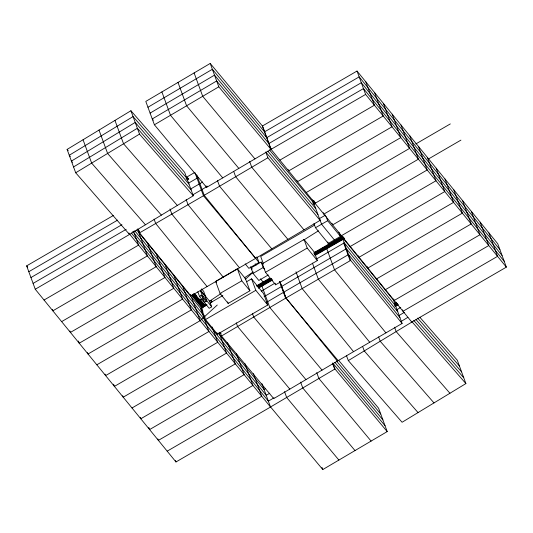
<?xml version="1.0" encoding="UTF-8"?>
<svg xmlns="http://www.w3.org/2000/svg" width="533" height="533" viewBox="0 0 533 533"><rect width="100%" height="100%" fill="white"/><g stroke="black" fill="none" stroke-linecap="round" stroke-linejoin="round"><path stroke-width="0.8" d="M105.074 374.139L105.614 375.598L200.168 320.666L217.277 305.016M245.38 279.299L252.715 272.59M209.356 301.325L221.015 293.516M244.334 277.9L253.248 271.93M187.416 179.907L188.795 179.041M303.69 240.097L318.408 230.816M67.105 149.42L130.911 110.737L184.691 172.406L193.292 195.771L129.486 234.453L75.699 172.785L67.105 149.42L68.191 150.666M73.554 166.942L137.361 128.26L191.14 189.928M75.699 172.785L139.513 134.103L130.911 110.737M396.579 302.751L394.5 304.01L395.952 303.13M396.652 309.853L400.809 307.328M398.797 315.696L404.347 312.331M400.949 321.539L407.885 317.328M348.309 360.594L412.116 321.912L465.895 383.58L402.089 422.263L348.309 360.594L346.423 355.484M344.651 238.498L315.123 255.44M210.215 63.44L145.795 101.41L154.397 124.775L206.617 187.383L271.031 149.413L262.429 126.041L210.215 63.44L218.81 86.806L271.031 149.413M147.947 107.253L212.361 69.283L264.581 131.884M150.099 113.096L214.513 75.12L266.733 137.727M154.397 124.775L218.81 86.806M197.01 178.215L198.409 177.389M199.162 184.052L202.66 181.993M201.307 189.895L207.61 186.184M312.571 199.922L320.093 220.369L255.68 258.345L203.459 195.738L267.872 157.761L265.72 151.925L317.941 214.526M257.019 286.627L271.024 278.373M261.27 291.231L274.568 283.389M264.115 296.661L346.397 248.704L397.798 311.792M266.267 302.504L283.769 292.184M285.921 298.027L338.142 360.628L273.722 398.604L221.508 335.997L285.921 298.027L280.012 281.957M264.121 389.43L265.521 388.604M266.267 395.273L269.771 393.207M268.419 401.116L274.022 397.811M385.053 425.747L332.832 363.14L334.984 368.983L270.571 406.959L322.785 469.56L387.205 431.59L378.603 408.225L338.642 360.308M357.023 71.042L262.469 125.968L271.064 149.333L411.796 322.059L506.35 267.133L497.755 243.761L357.023 71.042L365.618 94.408L506.35 267.133M261.936 383.667L270.531 407.032L175.977 461.958L35.245 289.239L26.65 265.867L113.322 215.519M186.483 177.242L194.925 172.339M264.615 131.811L359.169 76.879L499.901 249.604M185.99 178.182L187.416 177.349M186.53 178.861L187.969 178.029M186.816 179.188L188.242 178.362M187.09 179.534L188.515 178.702M28.802 271.71L117.626 220.109M188.629 183.085L197.776 177.769M266.767 137.654L361.321 82.722L502.053 255.447M30.947 277.553L121.924 224.706M268.918 143.497L363.473 88.565L504.198 261.29M190.781 188.922L199.922 183.612M33.099 283.396L126.221 229.297M271.064 149.333L365.618 94.408M192.926 194.765L202.074 189.455M35.245 289.239L129.799 234.307L270.531 407.032M255.62 258.378L190.901 295.982L139.499 232.894L204.226 195.298L196.704 174.851M279.858 160.133L374.413 105.201L365.818 81.835M44.046 300.032L138.6 245.1L133.49 231.229M61.635 321.619L156.189 266.693L147.594 243.328M306.248 192.52L400.803 137.587L392.208 114.222M312.431 201.534L313.857 200.701M312.698 201.874L314.137 201.041M312.971 202.214L314.41 201.381M312.811 203.3L314.243 202.467M415.813 143.957L450.318 123.916M313.371 203.966L315.509 202.727M315.043 203.313L409.597 148.381L401.003 125.015M313.637 204.312L315.07 203.479M215.625 281.384L237.372 268.752L245.48 278.706L249.917 290.778L228.177 303.41L220.069 293.456L215.625 281.384L216.638 282.63M314.51 225.173L260.684 256.446L263.209 263.309M428.619 158.887L460.918 140.126M200.548 290.159L209.689 301.372L211.694 306.828L209.163 308.294L199.542 296.488L202.074 295.022L200.355 290.345M256.899 256.826L258.978 262.469L248.864 268.346L245.213 263.862M268.266 274.981L258.825 280.465L253.055 273.382L251.05 267.926L261.163 262.056L263.089 264.415M203.613 296.201L202.347 296.941L204.352 302.391L206.884 300.925L204.879 295.469M304.05 239.504L262.329 263.742L265.481 272.31L275.654 284.789L317.368 260.557L314.217 251.989L304.05 239.504L307.201 248.072L317.368 260.557M253.055 273.382L263.169 267.506L261.163 262.056M96.819 364.805L191.374 309.873L182.772 286.507M220.069 293.456L241.809 280.824L237.372 268.752M209.196 301.538L211.015 300.485L212.001 301.691M246.552 281.77L251.583 278.846L263.542 293.523L267.766 305.009L217.457 334.238L205.498 319.56L201.274 308.074L207.024 304.736M209.895 303.064L222.834 295.549M265.481 272.31L307.201 248.072M341.433 235.699L435.987 180.767L427.386 157.402M256.506 285.841L269.372 278.366M257.332 285.855L270.151 278.413M342.739 236.152L313.99 252.629M257.286 286.381L270.931 278.453M313.957 253.368L342.353 236.879M257.399 286.814L270.997 278.912M343.299 236.832L314.257 253.468M342.872 237.578L314.85 253.621M258.225 286.827L271.777 278.959M343.205 237.891L314.983 254.041M258.172 287.36L271.83 279.419M344.131 237.858L314.403 254.861M258.285 287.787L271.903 279.878M343.718 238.597L315.269 254.867M258.405 288.213L272.689 279.918M205.498 319.56L255.813 290.332L251.583 278.846M316.109 259.211L344.251 242.861L395.646 305.949M350.228 246.493L444.782 191.56L436.181 168.195M283.822 292.144L348.549 254.547L399.95 317.628M285.974 297.987L350.694 260.384L342.099 237.018L393.501 300.106L402.095 323.471L337.376 361.074L285.974 297.987L280.065 281.924M131.997 407.985L226.552 353.053L219.03 332.612M376.611 278.879L471.165 223.947L462.571 200.581M385.406 289.672L479.96 234.747L471.365 211.381M394.6 304.41L396.739 303.17M394.633 304.889L396.785 303.637M394.706 305.342L397.571 303.677M395.506 305.376L397.651 304.13M395.526 305.862L397.685 304.609M394.893 306.728L398.477 304.643M167.182 451.165L261.736 396.239L253.408 373.6M394.433 303.497L396.599 302.258M321.599 224.253L319.487 218.563L325.59 215.079M338.888 232.181L340.447 236.419L328.275 243.421L315.496 227.731L327.668 220.729L326.109 216.491M194.032 293.603L199.662 300.505L202.373 298.96M314.124 253.048L335.697 240.743M419.817 317.235L457.301 360.215L465.895 383.58M417.619 318.094L459.446 366.058M415.967 319.573L461.598 371.901M413.768 320.433L463.75 377.744M449.945 393.254L396.159 331.579L394.553 327.202M433.989 402.921L380.209 341.253L378.597 336.869M418.039 412.595L364.259 350.921L362.647 346.543M186.843 178.249L133.063 116.574L69.25 155.256L70.343 156.502M188.995 184.092L135.209 122.417L71.402 161.099L72.488 162.345M139.513 134.103L193.292 195.771M260.39 278.852L264.148 283.156M177.342 205.445L123.556 143.77L114.961 120.405M161.386 215.112L107.606 153.444L99.011 130.079M145.436 224.786L91.656 163.111L83.055 139.746M268.879 143.57L216.658 80.963L152.245 118.939L153.311 120.211M269.931 147.175L270.997 148.454M269.418 149.82L313.644 202.846M267.839 151.192L315.796 208.689M267.872 157.761L320.093 220.369M254.927 158.901L202.707 96.3L194.112 72.934M303.99 229.863L251.769 167.255L249.617 161.419M238.824 168.395L186.603 105.794L178.002 82.422M287.887 239.357L235.666 176.749L233.787 171.639M222.721 177.889L170.5 115.281L161.899 91.916M271.783 248.851L219.563 186.244L217.411 180.401M336.53 361.041L380.755 414.061M334.944 362.413L382.901 419.904M334.984 368.983L387.205 431.59M322.039 370.122L269.818 307.514L261.217 284.149M371.101 441.084L318.881 378.477L316.729 372.634M305.935 379.616L253.715 317.008L252.369 313.357M354.998 450.578L302.777 387.971L300.625 382.128M289.825 389.11L237.611 326.502L236.266 322.851M338.888 460.066L286.674 397.465L284.522 391.622M267.753 141.372L268.799 142.657M327.668 220.729L340.447 236.419M321.566 224.206L334.378 239.943M350.694 260.384L402.095 323.471M385.919 332.872L334.517 269.785L325.916 246.419M369.735 342.273L318.334 279.185L312.425 263.122M353.552 351.673L302.158 288.586L295.975 271.79M263.169 267.506L264.741 269.438M204.226 195.298L258.978 262.469M255.16 263.828L256.106 264.994M251.05 267.926L252.009 269.112M239.444 267.779L188.042 204.692L186.164 199.582M255.813 290.332L267.766 305.009M241.809 280.824L249.917 290.778M223.26 277.18L171.859 214.093L169.98 208.983M207.084 286.581L155.683 223.494L154.07 219.116M201.641 288.873L203.686 291.378L205.765 297.028L200.648 290.751M202.074 295.022L211.694 306.828M200.908 295.169L206.198 301.665M200.301 299.559L205.531 305.989M195.604 294.716L197.177 296.641M198.216 297.914L204.892 306.109M194.105 293.783L204.539 306.588M193.539 294.009L203.899 306.722M193.086 294.363L203.539 307.195M192.626 294.709L202.906 307.328M192.067 294.942L202.787 308.101M137.547 228.943L139.639 231.509M191.52 295.182L201.907 307.941M201.274 308.074L202.313 309.347M136.728 229.989L202.953 311.272M220.029 332.226L221.062 333.498M134.736 230.749L205.105 317.115M218.557 333.625L264.082 389.503M132.744 231.515L266.233 395.346M131.271 232.908L268.385 401.189M26.65 265.867L27.683 267.14M250.65 266.747L252.056 268.772M488.954 232.968L497.555 256.333L403.001 311.265L402.462 309.806M480.16 222.174L488.761 245.54L394.207 300.472L393.667 299.006M453.776 189.788L462.371 213.153L367.817 268.086L367.277 266.62M444.982 178.995L453.576 202.36L359.022 257.286L358.482 255.827M418.592 146.608L427.186 169.974L332.632 224.899L332.099 223.44M409.797 135.808L418.392 159.18L323.837 214.106L323.304 212.647M383.407 103.422L392.008 126.794L297.454 181.72L296.914 180.261M374.612 92.629L383.214 115.994L288.653 170.926L288.12 169.467M343.658 243.035L350.108 260.564M327.755 242.009L328.275 243.421M313.937 223.5L315.496 227.731M332.419 363.033L334.664 369.129M279.432 281.404L285.601 298.167M275.081 283.23L275.654 284.789M321.979 467.368L322.785 469.56M206.078 185.924L206.617 187.383M195.131 173.098L203.459 195.738M227.624 301.898L228.177 303.41M244.88 363.533L252.942 385.439L158.388 440.371L157.848 438.912M236.352 353.472L244.147 374.646L149.593 429.578L148.787 427.386M227.558 342.672L235.353 363.852L140.792 418.778L140.259 417.319M211.015 300.485L211.794 302.604M220.162 332.345L221.508 335.997M216.891 332.705L217.457 334.238M204.945 304.01L205.465 305.422M212.114 326.922L217.757 342.259L123.203 397.192L122.663 395.726M197.823 291.817L199.542 296.488M199.142 299.1L199.662 300.505M200.368 308.101L208.963 331.466L114.408 386.392L113.602 384.2M191.567 297.301L200.168 320.666M190.361 294.516L190.901 295.982M173.978 275.714L182.579 299.08L88.018 354.005L87.485 352.546M165.183 264.914L173.778 288.28L79.224 343.212L78.418 341.02M156.389 254.121L164.983 277.486L70.429 332.419L69.89 330.96M138.16 229.243L139.499 232.894M138.793 232.528L147.394 255.9L52.84 310.826L52.301 309.367M128.946 232.994L129.486 234.453M175.444 460.499L175.977 461.958"/></g></svg>
